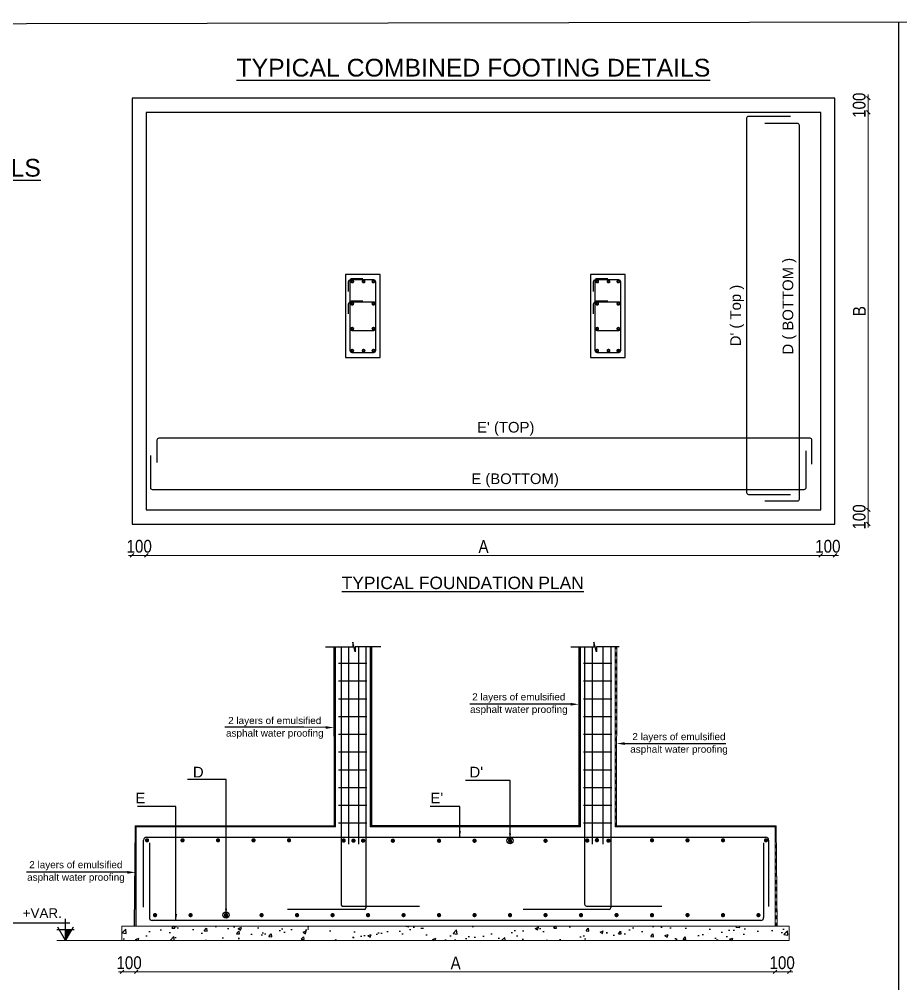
# Model space of a CAD drawing. Header units: metres. Extents: x -55 to 193, y -43 to 92.
# Drawn here: x 105.52 to 130.35, y 37.5 to 64.68 of the extents above; entities that cross this region are included whole.
import ezdxf
from ezdxf import colors
from ezdxf.entities.mleader import LeaderData, LeaderLine
from ezdxf.enums import TextEntityAlignment as Align
from ezdxf.math import Vec2, Vec3

# ---------------------------------------------------------------- set-up
doc = ezdxf.new("R2010")
doc.units = ezdxf.units.M
doc.header["$MEASUREMENT"] = 0
doc.linetypes.add('HIDDEN', pattern=[0.375, 0.25, -0.125])
for name, color, linetype in [('A-LEVELS', 9, 'Continuous'), ('S-BAR', 6, 'Continuous'), ('S-BAR DOT', 6, 'Continuous'), ('S-BLINDING LINE', 1, 'Continuous'), ('S-CONCRETE PLANS', 4, 'Continuous'), ('S-HATCH', 9, 'Continuous'), ('S-Leaders', 137, 'Continuous'), ('S-Steel', 3, 'Continuous'), ('S-SYMPOLS', 6, 'Continuous'), ('S-TEXT MAIN TITLE', 2, 'Continuous'), ('S-TEXT SUB TITLE', 2, 'Continuous'), ('S-WATER PROOF', 8, 'HIDDEN')]:
    doc.layers.add(name, color=color, linetype=linetype)
for name, color, linetype, lineweight in [('S-CONCRETE', 2, 'Continuous', 15), ('S-CONCRETE DETAILS', 2, 'Continuous', 15), ('S-DIMENSIONS', 134, 'Continuous', 13), ('S-TEXT-STEEL', 255, 'Continuous', 15)]:
    doc.layers.add(name, color=color, linetype=linetype, lineweight=lineweight)
doc.styles.add('ARIAL', font='arial.ttf')
doc.styles.add('Site 1-200 (m)', font='arial.ttf', dxfattribs={"width": 0.85, "height": 0.2})
doc.styles.add('Tahoma', font='arial.ttf')
doc.linetypes.add('ZIGZAG', pattern='A,0.0001,-0.2,[131,ltypeshp.shx,S=0.2,R=0,X=-0.2,Y=0],-0.4,[131,ltypeshp.shx,S=0.2,R=180,X=0.2,Y=0],-0.2', length=0.8001)
doc.dimstyles.new('1-25--', dxfattribs={"dimtxt": 0.36, "dimasz": 0.1, "dimexe": 0.144, "dimexo": 0.144, "dimgap": 0.072, "dimtad": 1, "dimlfac": 0.25, "dimzin": 1, "dimdsep": 46, "dimtxsty": 'Site 1-200 (m)', "dimblk": 'OBLIQUE', "dimcen": 90, "dimse1": 1, "dimse2": 1, "dimclrd": 256, "dimclrt": 256, "dimadec": 3, "dimazin": 0, "dimtfac": 1, "dimtix": 1, "dimtmove": 2, "dimatfit": 3, "dimfxl": 0.144, "dimtolj": 1, "dimlwd": -1, "dimarcsym": 0})

# ---------------------------------------------------------------- blocks, each defined once
blk = doc.blocks.new('LEV')
at = {"layer": 'A-LEVELS'}
blk.add_hatch(color=254, dxfattribs=at).paths.add_polyline_path([(0.117, 0.203), (0, 0.203), (0, 0)])
for p, q in [((0, 0), (0, 0.405)), ((0.081, 0.324), (-1.119, 0.324)), ((0, 0.203), (-0.162, 0.203)), ((0, 0), (-0.145, 0.251)), ((0.145, 0.251), (0, 0)), ((0.162, 0.203), (0, 0.203))]:
    blk.add_line(p, q, dxfattribs=at)
blk = doc.blocks.new('ELEVATION LEVEL')
at = {"layer": 'A-LEVELS', "xscale": -1}
blk.add_blockref('LEV', (0, 0), dxfattribs=at)
at = {"layer": 'A-LEVELS', "style": 'ARIAL'}
blk.add_attdef('+651.35', (0.113, 0.425), '', height=0.22, rotation=359.9993, dxfattribs=at)
blk = doc.blocks.new('_OBLIQUE')
at = {"color": 0, "linetype": 'ByBlock'}
blk.add_line((-0.5, -0.5), (0.5, 0.5), dxfattribs=at)
blk = doc.blocks.new('*D50')
at = {"layer": 'S-DIMENSIONS', "transparency": 16777216}
for p, q in [((108.697, 49.569), (108.597, 49.569)), ((108.697, 49.569), (109.097, 49.569)), ((109.097, 49.569), (109.197, 49.569))]:
    blk.add_line(p, q, dxfattribs=at)
at = {"layer": 'S-DIMENSIONS', "transparency": 16777216, "xscale": 0.1, "yscale": 0.1, "zscale": 0.1}
blk.add_blockref('_OBLIQUE', (108.697, 49.569), dxfattribs=at)
at = {"layer": 'S-DIMENSIONS', "transparency": 16777216, "xscale": 0.1, "yscale": 0.1, "zscale": 0.1, "rotation": 180}
blk.add_blockref('_OBLIQUE', (109.097, 49.569), dxfattribs=at)
at = {"layer": 'S-DIMENSIONS', "transparency": 16777216, "insert": (108.897, 49.825), "char_height": 0.36, "attachment_point": 5, "style": 'Site 1-200 (m)'}
blk.add_mtext('\\A1;100', dxfattribs=at)
blk = doc.blocks.new('*D51')
at = {"layer": 'S-DIMENSIONS', "transparency": 16777216}
blk.add_line((109.097, 49.569), (128.097, 49.569), dxfattribs=at)
at = {"layer": 'S-DIMENSIONS', "transparency": 16777216, "xscale": 0.1, "yscale": 0.1, "zscale": 0.1, "rotation": 180}
blk.add_blockref('_OBLIQUE', (109.097, 49.569), dxfattribs=at)
at = {"layer": 'S-DIMENSIONS', "transparency": 16777216, "xscale": 0.1, "yscale": 0.1, "zscale": 0.1}
blk.add_blockref('_OBLIQUE', (128.097, 49.569), dxfattribs=at)
at = {"layer": 'S-DIMENSIONS', "transparency": 16777216, "insert": (118.597, 49.821), "char_height": 0.36, "attachment_point": 5, "style": 'Site 1-200 (m)'}
blk.add_mtext('\\A1;A', dxfattribs=at)
blk = doc.blocks.new('*D52')
at = {"layer": 'S-DIMENSIONS', "transparency": 16777216}
for p, q in [((128.097, 49.569), (127.997, 49.569)), ((128.097, 49.569), (128.497, 49.569)), ((128.497, 49.569), (128.597, 49.569))]:
    blk.add_line(p, q, dxfattribs=at)
at = {"layer": 'S-DIMENSIONS', "transparency": 16777216, "xscale": 0.1, "yscale": 0.1, "zscale": 0.1}
blk.add_blockref('_OBLIQUE', (128.097, 49.569), dxfattribs=at)
at = {"layer": 'S-DIMENSIONS', "transparency": 16777216, "xscale": 0.1, "yscale": 0.1, "zscale": 0.1, "rotation": 180}
blk.add_blockref('_OBLIQUE', (128.497, 49.569), dxfattribs=at)
at = {"layer": 'S-DIMENSIONS', "transparency": 16777216, "insert": (128.297, 49.825), "char_height": 0.36, "attachment_point": 5, "style": 'Site 1-200 (m)'}
blk.add_mtext('\\A1;100', dxfattribs=at)
blk = doc.blocks.new('*D59')
at = {"layer": 'S-DIMENSIONS', "transparency": 16777216}
for p, q in [((129.437, 50.853), (129.437, 50.953)), ((129.437, 50.453), (129.437, 50.853)), ((129.437, 50.453), (129.437, 50.353))]:
    blk.add_line(p, q, dxfattribs=at)
at = {"layer": 'S-DIMENSIONS', "transparency": 16777216, "xscale": 0.1, "yscale": 0.1, "zscale": 0.1}
for p, rotation in [((129.437, 50.853), 270), ((129.437, 50.453), 90)]:
    blk.add_blockref('_OBLIQUE', p, dxfattribs=dict(at, rotation=rotation))
at = {"layer": 'S-DIMENSIONS', "transparency": 16777216, "insert": (129.181, 50.653), "char_height": 0.36, "attachment_point": 5, "rotation": 90, "style": 'Site 1-200 (m)'}
blk.add_mtext('\\A1;100', dxfattribs=at)
blk = doc.blocks.new('*D60')
at = {"layer": 'S-DIMENSIONS', "transparency": 16777216}
blk.add_line((129.437, 50.853), (129.437, 62.053), dxfattribs=at)
at = {"layer": 'S-DIMENSIONS', "transparency": 16777216, "xscale": 0.1, "yscale": 0.1, "zscale": 0.1}
for p, rotation in [((129.437, 62.053), 90), ((129.437, 50.853), 270)]:
    blk.add_blockref('_OBLIQUE', p, dxfattribs=dict(at, rotation=rotation))
at = {"layer": 'S-DIMENSIONS', "transparency": 16777216, "insert": (129.185, 56.453), "char_height": 0.36, "attachment_point": 5, "rotation": 90, "style": 'Site 1-200 (m)'}
blk.add_mtext('\\A1;B', dxfattribs=at)
blk = doc.blocks.new('*D61')
at = {"layer": 'S-DIMENSIONS', "transparency": 16777216}
for p, q in [((129.437, 62.453), (129.437, 62.553)), ((129.437, 62.053), (129.437, 62.453)), ((129.437, 62.053), (129.437, 61.953))]:
    blk.add_line(p, q, dxfattribs=at)
at = {"layer": 'S-DIMENSIONS', "transparency": 16777216, "xscale": 0.1, "yscale": 0.1, "zscale": 0.1}
for p, rotation in [((129.437, 62.453), 270), ((129.437, 62.053), 90)]:
    blk.add_blockref('_OBLIQUE', p, dxfattribs=dict(at, rotation=rotation))
at = {"layer": 'S-DIMENSIONS', "transparency": 16777216, "insert": (129.181, 62.253), "char_height": 0.36, "attachment_point": 5, "rotation": 90, "style": 'Site 1-200 (m)'}
blk.add_mtext('\\A1;100', dxfattribs=at)
blk = doc.blocks.new('*D65')
at = {"layer": 'S-DIMENSIONS', "transparency": 16777216}
for p, q in [((108.412, 37.836), (108.312, 37.836)), ((108.412, 37.836), (108.812, 37.836)), ((108.812, 37.836), (108.912, 37.836))]:
    blk.add_line(p, q, dxfattribs=at)
at = {"layer": 'S-DIMENSIONS', "transparency": 16777216, "xscale": 0.1, "yscale": 0.1, "zscale": 0.1}
blk.add_blockref('_OBLIQUE', (108.412, 37.836), dxfattribs=at)
at = {"layer": 'S-DIMENSIONS', "transparency": 16777216, "xscale": 0.1, "yscale": 0.1, "zscale": 0.1, "rotation": 180}
blk.add_blockref('_OBLIQUE', (108.812, 37.836), dxfattribs=at)
at = {"layer": 'S-DIMENSIONS', "transparency": 16777216, "insert": (108.612, 38.091), "char_height": 0.36, "attachment_point": 5, "style": 'Site 1-200 (m)'}
blk.add_mtext('\\A1;100', dxfattribs=at)
blk = doc.blocks.new('*D66')
at = {"layer": 'S-DIMENSIONS', "transparency": 16777216}
blk.add_line((108.812, 37.836), (126.81, 37.836), dxfattribs=at)
at = {"layer": 'S-DIMENSIONS', "transparency": 16777216, "xscale": 0.1, "yscale": 0.1, "zscale": 0.1, "rotation": 180}
blk.add_blockref('_OBLIQUE', (108.812, 37.836), dxfattribs=at)
at = {"layer": 'S-DIMENSIONS', "transparency": 16777216, "xscale": 0.1, "yscale": 0.1, "zscale": 0.1}
blk.add_blockref('_OBLIQUE', (126.81, 37.836), dxfattribs=at)
at = {"layer": 'S-DIMENSIONS', "transparency": 16777216, "insert": (117.811, 38.088), "char_height": 0.36, "attachment_point": 5, "style": 'Site 1-200 (m)'}
blk.add_mtext('\\A1;A', dxfattribs=at)
blk = doc.blocks.new('*D67')
at = {"layer": 'S-DIMENSIONS', "transparency": 16777216}
for p, q in [((126.81, 37.836), (126.71, 37.836)), ((126.81, 37.836), (127.21, 37.836)), ((127.21, 37.836), (127.31, 37.836))]:
    blk.add_line(p, q, dxfattribs=at)
at = {"layer": 'S-DIMENSIONS', "transparency": 16777216, "xscale": 0.1, "yscale": 0.1, "zscale": 0.1}
blk.add_blockref('_OBLIQUE', (126.81, 37.836), dxfattribs=at)
at = {"layer": 'S-DIMENSIONS', "transparency": 16777216, "xscale": 0.1, "yscale": 0.1, "zscale": 0.1, "rotation": 180}
blk.add_blockref('_OBLIQUE', (127.21, 37.836), dxfattribs=at)
at = {"layer": 'S-DIMENSIONS', "transparency": 16777216, "insert": (127.01, 38.091), "char_height": 0.36, "attachment_point": 5, "style": 'Site 1-200 (m)'}
blk.add_mtext('\\A1;100', dxfattribs=at)

msp = doc.modelspace()

# ---------------------------------------------------------------- hatches: boundary and pattern name
at = {"layer": 'S-HATCH'}
h = msp.add_hatch(dxfattribs=at)
h.set_pattern_fill('AR-CONC', color=256, scale=0.005, style=0)
h.set_pattern_definition([(50, (11.6312, -696.71375), (0.91092334, -0.0796954), [0.09525, -1.04775]), (355, (11.6312, -696.71375), (-0.1762141, 0.9552832), [0.0762, -0.8382]), (100.451, (11.7071, -696.7204), (0.7347125, 0.8755834), [0.08095, -0.89045]), (46.1842, (11.6312, -696.4597), (1.3553952, -0.2102116), [0.142875, -1.571625]), (96.6356, (11.7442, -696.4773), (1.1870212, 1.2371278), [0.121425, -1.335675]), (351.184, (11.6312, -696.4597), (1.187023, 1.2371256), [0.1143, -1.2573]), (21, (11.7582, -696.52325), (0.7580744, -0.5113276), [0.09525, -1.04775]), (326, (11.7582, -696.52325), (0.3090101, 0.9209398), [0.0762, -0.8382]), (71.4514, (11.8214, -696.5659), (1.0670825, 0.4096143), [0.08095, -0.89045]), (37.5, (11.63123, -696.71375), (0.01544302, 0.4227752), [0, -0.82804, 0, -0.8509, 0, -0.841375]), (7.5, (11.63123, -696.71375), (0.3340983, 0.50090287), [0, -0.48514, 0, -0.80899, 0, -0.320675]), (327.5, (11.34802, -696.71375), (0.67795298, -0.02864372), [0, -0.3175, 0, -0.9906, 0, -1.31445]), (317.5, (11.221, -696.71375), (0.7406459, 0.12713246), [0, -0.41275, 0, -0.65786, 0, -0.93345])])
h.paths.add_polyline_path([(127.21, 39.119), (108.412, 39.119), (108.412, 38.719), (127.21, 38.719)])

# ---------------------------------------------------------------- linework, layer by layer
at = {"layer": 'S-BAR', "linetype": 'Continuous'}
msp.add_arc((126.549, 41.548), 0.08, 0, 90, dxfattribs=at)
at = {"layer": 'S-BAR DOT', "const_width": 0.06}
for points in [[(114.876, 57.287, 1), (114.924, 57.287, 1)], [(115.243, 57.287, -1), (115.195, 57.287, -1)], [(115.519, 57.287, -1), (115.471, 57.287, -1)], [(121.776, 57.287, 1), (121.824, 57.287, 1)], [(122.143, 57.287, -1), (122.095, 57.287, -1)], [(122.419, 57.287, -1), (122.371, 57.287, -1)], [(114.876, 56.659, 1), (114.924, 56.659, 1)], [(115.519, 56.659, -1), (115.471, 56.659, -1)], [(121.776, 56.659, 1), (121.824, 56.659, 1)], [(122.419, 56.659, -1), (122.371, 56.659, -1)], [(114.876, 55.957, -1), (114.924, 55.957, -1)], [(115.519, 55.957, 1), (115.471, 55.957, 1)], [(121.776, 55.957, -1), (121.824, 55.957, -1)], [(122.419, 55.957, 1), (122.371, 55.957, 1)], [(114.876, 55.338, -1), (114.924, 55.338, -1)], [(115.243, 55.338, 1), (115.195, 55.338, 1)], [(115.519, 55.338, 1), (115.471, 55.338, 1)], [(121.776, 55.338, -1), (121.824, 55.338, -1)], [(122.143, 55.338, 1), (122.095, 55.338, 1)], [(122.419, 55.338, 1), (122.371, 55.338, 1)], [(109.088, 41.542, 1), (109.148, 41.542, 1)], [(110.088, 41.542, 1), (110.148, 41.542, 1)], [(111.088, 41.542, 1), (111.148, 41.542, 1)], [(112.088, 41.542, 1), (112.148, 41.542, 1)], [(113.088, 41.542, 1), (113.148, 41.542, 1)], [(114.627, 41.535, 1), (114.687, 41.535, 1)], [(114.903, 41.532, 1), (114.963, 41.532, 1)], [(115.175, 41.532, 1), (115.235, 41.532, 1)], [(116.014, 41.53, -1), (116.074, 41.53, -1)], [(117.314, 41.53, -1), (117.374, 41.53, -1)], [(118.314, 41.53, -1), (118.374, 41.53, -1)], [(119.314, 41.53, -1), (119.374, 41.53, -1)], [(120.314, 41.53, -1), (120.374, 41.53, -1)], [(121.49, 41.535, 1), (121.55, 41.535, 1)], [(121.762, 41.545, 1), (121.822, 41.545, 1)], [(122.085, 41.532, 1), (122.145, 41.532, 1)], [(123.314, 41.542, -1), (123.374, 41.542, -1)], [(124.314, 41.542, -1), (124.374, 41.542, -1)], [(125.314, 41.542, -1), (125.374, 41.542, -1)], [(126.584, 41.542, -1), (126.524, 41.542, -1)], [(109.314, 39.434, 1), (109.374, 39.434, 1)], [(110.314, 39.434, 1), (110.374, 39.434, 1)], [(111.314, 39.434, 1), (111.374, 39.434, 1)], [(112.314, 39.434, 1), (112.374, 39.434, 1)], [(113.314, 39.434, 1), (113.374, 39.434, 1)], [(114.314, 39.434, 1), (114.374, 39.434, 1)], [(115.314, 39.434, 1), (115.374, 39.434, 1)], [(116.314, 39.434, 1), (116.374, 39.434, 1)], [(117.314, 39.434, 1), (117.374, 39.434, 1)], [(118.314, 39.434, 1), (118.374, 39.434, 1)], [(119.314, 39.434, 1), (119.374, 39.434, 1)], [(120.314, 39.434, 1), (120.374, 39.434, 1)], [(121.314, 39.434, 1), (121.374, 39.434, 1)], [(122.314, 39.434, 1), (122.374, 39.434, 1)], [(123.314, 39.434, 1), (123.374, 39.434, 1)], [(124.314, 39.434, 1), (124.374, 39.434, 1)], [(125.314, 39.434, 1), (125.374, 39.434, 1)], [(126.312, 39.434, 1), (126.372, 39.434, 1)]]:
    msp.add_lwpolyline(points, format="xyb", close=True, dxfattribs=at)
at = {"layer": 'S-BLINDING LINE', "ltscale": 0.05}
msp.add_lwpolyline([(108.697, 50.453), (128.497, 50.453), (128.497, 62.453), (108.697, 62.453)], close=True, dxfattribs=at)
at = {"layer": 'S-CONCRETE'}
msp.add_line((108.412, 38.719), (106.579, 38.719), dxfattribs=at)
for points in [[(108.752, 39.119), (108.78, 41.954), (114.385, 41.954), (114.381, 46.988)], [(115.446, 46.99), (115.446, 41.959), (121.285, 41.959), (121.285, 46.988)], [(126.871, 39.119), (126.843, 41.954), (122.346, 41.954), (122.35, 46.99)]]:
    msp.add_lwpolyline(points, dxfattribs=at)
at = {"layer": 'S-CONCRETE DETAILS', "ltscale": 0.05}
for p, q in [((114.425, 46.988), (114.425, 41.919)), ((115.406, 46.99), (115.406, 41.919)), ((121.325, 46.988), (121.325, 41.919)), ((122.306, 46.99), (122.306, 41.919)), ((114.425, 41.919), (108.812, 41.919)), ((108.812, 41.919), (108.812, 39.119)), ((121.325, 41.919), (115.406, 41.919)), ((126.81, 41.919), (122.306, 41.919)), ((126.81, 41.919), (126.81, 39.119)), ((108.412, 39.119), (108.412, 38.719)), ((108.412, 39.119), (127.21, 39.119)), ((127.21, 39.119), (127.21, 38.719)), ((127.21, 38.719), (108.412, 38.719))]:
    msp.add_line(p, q, dxfattribs=at)
at = {"layer": 'S-CONCRETE PLANS'}
msp.add_line((130.289, 64.6, 26.423), (130.289, 11.425, 26.423), dxfattribs=at)
at = {"layer": 'S-CONCRETE PLANS', "elevation": 26.423}
msp.add_lwpolyline([(90.431, 64.525), (171.925, 64.675), (171.925, 11.425), (90.281, 11.425)], close=True, dxfattribs=at)
at = {"layer": 'S-CONCRETE PLANS', "ltscale": 0.05}
for points in [[(109.097, 50.853), (128.097, 50.853), (128.097, 62.053), (109.097, 62.053)], [(114.707, 55.145), (115.688, 55.145), (115.688, 57.48), (114.707, 57.48)], [(121.607, 55.145), (122.588, 55.145), (122.588, 57.48), (121.607, 57.48)]]:
    msp.add_lwpolyline(points, close=True, dxfattribs=at)
at = {"layer": 'S-HATCH', "linetype": 'ZIGZAG', "ltscale": 0.1}
for points in [[(108.772, 39.119), (108.799, 41.934), (114.405, 41.934), (114.401, 46.988)], [(115.426, 46.99), (115.426, 41.939), (121.305, 41.939), (121.305, 46.988)]]:
    msp.add_lwpolyline(points, dxfattribs=at)
at = {"layer": 'S-Leaders', "ltscale": 0.05}
for p, q in [((119.334, 43.225), (118.262, 43.225)), ((109.933, 39.285), (109.933, 42.495)), ((117.93, 41.628), (117.93, 42.495))]:
    msp.add_line(p, q, dxfattribs=at)
for centre in [(119.344, 41.53), (111.344, 39.434)]:
    msp.add_circle(centre, 0.0863, dxfattribs=at)
at = {"layer": 'S-Steel'}
for p, q in [((114.585, 46.988), (114.585, 39.73)), ((114.796, 46.99), (114.796, 41.432)), ((115.078, 46.99), (115.078, 41.432)), ((115.286, 46.99), (115.286, 39.635)), ((121.445, 46.988), (121.445, 39.74)), ((121.655, 46.99), (121.655, 41.432)), ((121.954, 46.99), (121.954, 41.432)), ((122.186, 46.99), (122.186, 39.645)), ((114.51, 46.532), (115.31, 46.532)), ((121.41, 46.532), (122.21, 46.532)), ((114.51, 46.032), (115.31, 46.032)), ((121.41, 46.032), (122.21, 46.032)), ((114.51, 45.532), (115.31, 45.532)), ((121.41, 45.532), (122.21, 45.532)), ((114.51, 45.032), (115.31, 45.032)), ((121.41, 45.032), (122.21, 45.032)), ((114.51, 44.532), (115.31, 44.532)), ((121.41, 44.532), (122.21, 44.532)), ((114.51, 44.032), (115.31, 44.032)), ((121.41, 44.032), (122.21, 44.032)), ((114.51, 43.532), (115.31, 43.532)), ((121.41, 43.532), (122.21, 43.532)), ((114.51, 43.032), (115.31, 43.032)), ((121.41, 43.032), (122.21, 43.032)), ((114.51, 42.532), (115.31, 42.532)), ((121.41, 42.532), (122.21, 42.532)), ((114.51, 42.032), (115.31, 42.032)), ((121.41, 42.032), (122.21, 42.032)), ((109.102, 41.628), (126.549, 41.628)), ((109.022, 39.654), (109.022, 41.548)), ((109.185, 41.471), (109.185, 39.365)), ((126.487, 41.471), (126.487, 39.365)), ((126.629, 41.548), (126.629, 39.68)), ((114.625, 39.69), (116.792, 39.69)), ((121.495, 39.69), (123.619, 39.69)), ((115.246, 39.595), (113.073, 39.595)), ((122.136, 39.595), (119.713, 39.595)), ((126.407, 39.285), (109.265, 39.285))]:
    msp.add_line(p, q, dxfattribs=at)
for points in [[(127.247, 61.941), (126.06, 61.941, 0.414214), (126.01, 61.891), (126.01, 51.339, 0.414214), (126.06, 51.289), (127.247, 51.289)], [(126.522, 61.749), (127.435, 61.749, -0.414214), (127.485, 61.699), (127.485, 51.147, -0.414214), (127.435, 51.097), (126.522, 51.097)], [(114.797, 57.008), (114.797, 57.287, -0.414214), (114.854, 57.343), (115.495, 57.343, -0.414214), (115.552, 57.287), (115.552, 55.338, -0.414214), (115.495, 55.281), (114.9, 55.281, -0.414214), (114.843, 55.338), (114.843, 57.318, -0.414214), (114.9, 57.375), (115.196, 57.375)], [(121.697, 57.008), (121.697, 57.287, -0.414214), (121.754, 57.343), (122.395, 57.343, -0.414214), (122.452, 57.287), (122.452, 55.338, -0.414214), (122.395, 55.281), (121.8, 55.281, -0.414214), (121.743, 55.338), (121.743, 57.318, -0.414214), (121.8, 57.375), (122.096, 57.375)], [(114.797, 56.38), (114.797, 56.659, -0.414214), (114.854, 56.715), (115.495, 56.715, -0.414214), (115.552, 56.659), (115.552, 55.957, -0.414214), (115.495, 55.9), (114.9, 55.9, -0.414214), (114.843, 55.957), (114.843, 56.69, -0.414214), (114.9, 56.747), (115.196, 56.747)], [(121.697, 56.38), (121.697, 56.659, -0.414214), (121.754, 56.715), (122.395, 56.715, -0.414214), (122.452, 56.659), (122.452, 55.957, -0.414214), (122.395, 55.9), (121.8, 55.9, -0.414214), (121.743, 55.957), (121.743, 56.69, -0.414214), (121.8, 56.747), (122.096, 56.747)], [(127.849, 52.14), (127.849, 52.82, 0.414214), (127.799, 52.87), (109.447, 52.87, 0.414214), (109.397, 52.82), (109.397, 52.192)], [(127.675, 52.512), (127.675, 51.469, -0.414214), (127.625, 51.419), (109.273, 51.419, -0.414214), (109.223, 51.469), (109.223, 52.382)]]:
    msp.add_lwpolyline(points, format="xyb", dxfattribs=at)
for centre, radius, start, end in [((109.102, 41.548), 0.08, 90, 180), ((109.102, 41.548), 0.08, 90, 180), ((126.549, 41.548), 0.08, 0, 90), ((114.625, 39.73), 0.04, 180, 270), ((121.495, 39.74), 0.05, 180, 270), ((115.246, 39.635), 0.04, 270, 0), ((122.136, 39.645), 0.05, 270, 0), ((109.265, 39.365), 0.08, 180, 270), ((126.407, 39.365), 0.08, 270, 0)]:
    msp.add_arc(centre, radius, start, end, dxfattribs=at)
at = {"layer": 'S-SYMPOLS'}
for points in [[(115.705, 46.99), (114.982, 46.99), (114.982, 46.857), (114.911, 47.126), (114.911, 46.988), (114.148, 46.988)], [(122.422, 46.99), (121.776, 46.99), (121.776, 46.857), (121.706, 47.126), (121.706, 46.988), (121.061, 46.988)]]:
    msp.add_lwpolyline(points, dxfattribs=at)
at = {"layer": 'S-WATER PROOF', "ltscale": 0.3}
msp.add_lwpolyline([(126.851, 39.119), (126.823, 41.934), (122.326, 41.934), (122.33, 46.99)], dxfattribs=at)

# ---------------------------------------------------------------- block references
at = {"layer": 'A-LEVELS'}
ref = msp.add_blockref('ELEVATION LEVEL', (106.818, 38.719), dxfattribs=dict(at, xscale=-1.5, yscale=1.5, zscale=1.5))
ref.add_attrib('+651.35', '+VAR.', (105.616, 39.356), dxfattribs={"height": 0.27, "rotation": 0.0007, "style": 'ARIAL'})

# ---------------------------------------------------------------- texts
at = {"layer": 'S-TEXT MAIN TITLE', "style": 'Tahoma'}
for s, p in [('%%UTYPICAL COMBINED FOOTING DETAILS', (118.312, 63.062)), ('%%UTYPICAL SINGLE FOOTING DETAILS', (100.053, 60.242))]:
    msp.add_text(s, height=0.5, dxfattribs=at).set_placement(p, align=Align.CENTER)
at = {"layer": 'S-TEXT SUB TITLE', "style": 'Tahoma'}
msp.add_text('%%UTYPICAL FOUNDATION PLAN', height=0.35, dxfattribs=at).set_placement((114.602, 48.621))
at = {"layer": 'S-TEXT-STEEL', "style": 'Tahoma'}
for s, p in [('D ( BOTTOM )', (127.322, 56.591)), ("D' ( Top )", (125.848, 56.328))]:
    msp.add_text(s, height=0.3, rotation=90, dxfattribs=at).set_placement(p, align=Align.CENTER)
for s, p in [("E' (TOP)", (119.223, 53.031)), ('E (BOTTOM)', (119.486, 51.58))]:
    msp.add_text(s, height=0.3, dxfattribs=at).set_placement(p, align=Align.CENTER)
for s, height, p in [('2 layers of emulsified   ', 0.2, (118.278, 45.484)), ('asphalt water proofing', 0.2, (118.218, 45.131)), ('2 layers of emulsified   ', 0.2, (111.403, 44.818)), ('asphalt water proofing', 0.2, (111.343, 44.464)), ('2 layers of emulsified   ', 0.2, (122.79, 44.364)), ('asphalt water proofing', 0.2, (122.73, 44.01)), ('D', 0.3, (110.41, 43.314)), ("D'", 0.3, (118.202, 43.314)), ('E', 0.3, (108.791, 42.584)), ("E'", 0.3, (117.102, 42.584)), ('2 layers of emulsified   ', 0.2, (105.8, 40.756)), ('asphalt water proofing', 0.2, (105.74, 40.402))]:
    msp.add_text(s, height=height, dxfattribs=at).set_placement(p)

# ---------------------------------------------------------------- dimensions: what is measured, and where the dimension line sits
at = {"layer": 'S-DIMENSIONS'}
for base, p1, p2, text, picture, middle in [((129.437, 62.453), (128.097, 62.053), (128.176, 62.453), '100', '*D61', (129.181, 62.253)), ((129.437, 62.053), (128.097, 50.853), (128.097, 62.053), 'B', '*D60', (129.185, 56.453)), ((129.437, 50.853), (128.497, 50.453), (128.097, 50.853), '100', '*D59', (129.181, 50.653))]:
    dim = msp.add_linear_dim(base=base, p1=p1, p2=p2, angle=90, text=text, dimstyle='1-25--', dxfattribs=at)
    dim.commit()
    dim.dimension.update_dxf_attribs({"geometry": picture, "text_midpoint": middle})
for base, p1, p2, text, picture, middle in [((109.097, 49.569), (108.697, 50.958), (109.097, 50.853), '100', '*D50', (108.897, 49.825)), ((128.097, 49.569), (109.097, 50.853), (128.097, 50.853), 'A', '*D51', (118.597, 49.821)), ((128.497, 49.569), (128.097, 50.853), (128.497, 50.453), '100', '*D52', (128.297, 49.825)), ((108.812, 37.836), (108.412, 39.119), (108.812, 39.119), '100', '*D65', (108.612, 38.091)), ((126.81, 37.836), (108.812, 39.119), (126.81, 39.119), 'A', '*D66', (117.811, 38.088)), ((127.21, 37.836), (126.81, 39.119), (127.21, 38.719), '100', '*D67', (127.01, 38.091))]:
    dim = msp.add_linear_dim(base=base, p1=p1, p2=p2, text=text, dimstyle='1-25--', dxfattribs=at)
    dim.commit()
    dim.dimension.update_dxf_attribs({"geometry": picture, "text_midpoint": middle})

# ---------------------------------------------------------------- leaders
at = {"layer": 'S-Leaders', "ltscale": 0.05}
ml = msp.add_multileader_mtext('Standard', dxfattribs=at)
ml.set_content('{\\fISOCPEUR|b0|i0|c0|p34; }', color=256, style='Tahoma')
ml.set_leader_properties(color=256)
ml.build(insert=Vec2(0, 0))
ml.multileader.update_dxf_attribs({"text_left_attachment_type": 6, "text_right_attachment_type": 6, "dogleg_length": 5, "arrow_head_size": 0.23})
ctx = ml.context
ctx.base_point, ctx.char_height, ctx.arrow_head_size, ctx.landing_gap_size, ctx.plane_origin = Vec3(118.131, 45.38), 0.2, 0.23, 0.02, Vec3(121.495, 45.374)
ctx.left_attachment, ctx.right_attachment, ctx.attachment_type = 6, 6, 1
notes = []
notes.append((ctx, [(0, (1, 1, 0), (120.438, 45.38), (-1, 0), 2.147, [(0, [(121.285, 45.374)], 0, [])])]))
ctx.mtext.insert, ctx.mtext.flow_direction = Vec3(118.151, 45.58), 5
ml = msp.add_multileader_mtext('Standard', dxfattribs=at)
ml.set_content('{\\fISOCPEUR|b0|i0|c0|p34; }', color=256, style='Tahoma')
ml.set_leader_properties(color=256)
ml.build(insert=Vec2(0, 0))
ml.multileader.update_dxf_attribs({"text_left_attachment_type": 6, "text_right_attachment_type": 6, "dogleg_length": 5, "arrow_head_size": 0.23})
ctx = ml.context
ctx.base_point, ctx.char_height, ctx.arrow_head_size, ctx.landing_gap_size, ctx.plane_origin = Vec3(111.229, 44.726), 0.2, 0.23, 0.02, Vec3(114.593, 44.719)
ctx.left_attachment, ctx.right_attachment, ctx.attachment_type = 6, 6, 1
notes.append((ctx, [(0, (1, 1, 0), (113.536, 44.726), (-1, 0), 2.147, [(0, [(114.383, 44.719)], 0, [])])]))
ctx.mtext.insert, ctx.mtext.flow_direction = Vec3(111.249, 44.926), 5
ml = msp.add_multileader_mtext('Standard', dxfattribs=at)
ml.set_content('{\\fISOCPEUR|b0|i0|c0|p34; }', color=256, style='Tahoma')
ml.set_leader_properties(color=256)
ml.build(insert=Vec2(0, 0))
ml.multileader.update_dxf_attribs({"text_left_attachment_type": 6, "text_right_attachment_type": 6, "dogleg_length": 5, "arrow_head_size": 0.23})
ctx = ml.context
ctx.base_point, ctx.char_height, ctx.arrow_head_size, ctx.landing_gap_size, ctx.plane_origin = Vec3(125.342, 44.274), 0.2, 0.23, 0.02, Vec3(122.138, 44.267)
ctx.left_attachment, ctx.right_attachment, ctx.attachment_type = 6, 6, 1
notes.append((ctx, [(0, (1, 1, 0), (123.195, 44.274), (1, 0), 2.147, [(0, [(122.348, 44.267)], 0, [])])]))
ctx.mtext.insert, ctx.mtext.flow_direction = Vec3(125.362, 44.474), 5
ml = msp.add_multileader_mtext('Standard', dxfattribs=at)
ml.set_content('', color=256, style='ARIAL')
ml.set_leader_properties()
ml.build(insert=Vec2(0, 0))
ml.multileader.update_dxf_attribs({"text_right_attachment_type": 6, "dogleg_length": 0.36, "arrow_head_size": 0.18})
ctx = ml.context
ctx.base_point, ctx.char_height, ctx.arrow_head_size, ctx.landing_gap_size, ctx.plane_origin = Vec3(110.167, 43.341), 0.18, 0.18, 0.09, Vec3(111.344, 39.434)
ctx.right_attachment, ctx.text_align_type = 6, 2
notes.append((ctx, [(0, (1, 1, 0), (110.507, 43.251), (-1, 0), 0.16, [(0, [(111.344, 39.434), (111.344, 43.251)], 0, [])])]))
ctx.mtext.insert, ctx.mtext.alignment, ctx.mtext.flow_direction = Vec3(110.257, 43.431), 3, 5
ml = msp.add_multileader_mtext('Standard', dxfattribs=at)
ml.set_content('', color=256, style='ARIAL')
ml.set_leader_properties()
ml.build(insert=Vec2(0, 0))
ml.multileader.update_dxf_attribs({"text_right_attachment_type": 6, "dogleg_length": 0.36, "arrow_head_size": 0.18})
ctx = ml.context
ctx.base_point, ctx.char_height, ctx.arrow_head_size, ctx.landing_gap_size, ctx.plane_origin = Vec3(118.002, 43.315), 0.18, 0.18, 0.09, Vec3(119.344, 41.56)
ctx.right_attachment, ctx.text_align_type = 6, 2
notes.append((ctx, [(0, (1, 1, 0), (118.342, 43.225), (-1, 0), 0.16, [(0, [(119.344, 41.56), (119.344, 43.225)], 0, [])])]))
ctx.mtext.insert, ctx.mtext.alignment, ctx.mtext.flow_direction = Vec3(118.092, 43.405), 3, 5
ml = msp.add_multileader_mtext('Standard', dxfattribs=at)
ml.set_content('', color=256, style='ARIAL')
ml.set_leader_properties()
ml.build(insert=Vec2(0, 0))
ml.multileader.update_dxf_attribs({"text_right_attachment_type": 6, "dogleg_length": 0.36, "arrow_head_size": 0.18})
ctx = ml.context
ctx.base_point, ctx.char_height, ctx.arrow_head_size, ctx.landing_gap_size, ctx.plane_origin = Vec3(108.76, 42.585), 0.18, 0.18, 0.09, Vec3(109.933, 39.285)
ctx.right_attachment, ctx.text_align_type = 6, 2
notes.append((ctx, [(0, (1, 1, 0), (109.1, 42.495), (-1, 0), 0.16, [(0, [(109.933, 39.285), (109.933, 42.495)], 0, [])])]))
ctx.mtext.insert, ctx.mtext.alignment, ctx.mtext.flow_direction = Vec3(108.85, 42.675), 3, 5
ml = msp.add_multileader_mtext('Standard', dxfattribs=at)
ml.set_content('', color=256, style='ARIAL')
ml.set_leader_properties()
ml.build(insert=Vec2(0, 0))
ml.multileader.update_dxf_attribs({"text_right_attachment_type": 6, "dogleg_length": 0.36, "arrow_head_size": 0.18})
ctx = ml.context
ctx.base_point, ctx.char_height, ctx.arrow_head_size, ctx.landing_gap_size, ctx.plane_origin = Vec3(117.005, 42.585), 0.18, 0.18, 0.09, Vec3(117.93, 41.628)
ctx.right_attachment, ctx.text_align_type = 6, 2
notes.append((ctx, [(0, (1, 1, 0), (117.345, 42.495), (-1, 0), 0.16, [(0, [(117.93, 41.628), (117.93, 42.495)], 0, [])])]))
ctx.mtext.insert, ctx.mtext.alignment, ctx.mtext.flow_direction = Vec3(117.095, 42.675), 3, 5
ml = msp.add_multileader_mtext('Standard', dxfattribs=at)
ml.set_content('{\\fISOCPEUR|b0|i0|c0|p34; }', color=256, style='Tahoma')
ml.set_leader_properties(color=256)
ml.build(insert=Vec2(0, 0))
ml.multileader.update_dxf_attribs({"text_left_attachment_type": 6, "text_right_attachment_type": 6, "dogleg_length": 5, "arrow_head_size": 0.23})
ctx = ml.context
ctx.base_point, ctx.char_height, ctx.arrow_head_size, ctx.landing_gap_size, ctx.plane_origin = Vec3(105.642, 40.645), 0.2, 0.23, 0.02, Vec3(109.006, 40.638)
ctx.left_attachment, ctx.right_attachment, ctx.attachment_type = 6, 6, 1
notes.append((ctx, [(0, (1, 1, 0), (107.949, 40.645), (-1, 0), 2.147, [(0, [(108.796, 40.638)], 0, [])])]))
ctx.mtext.insert, ctx.mtext.flow_direction = Vec3(105.662, 40.845), 5
for ctx, leaders in notes:
    for number, flags, end, landing, length, lines in leaders:
        leader = LeaderData()
        leader.index, (leader.has_last_leader_line, leader.has_dogleg_vector, leader.attachment_direction) = number, flags
        leader.last_leader_point, leader.dogleg_vector, leader.dogleg_length = Vec3(end), Vec3(landing), length
        for number, points, colour, breaks in lines:
            line = LeaderLine()
            line.index, line.vertices, line.color, line.breaks = number, Vec3.list(points), colors.encode_raw_color(colour), breaks
            leader.lines.append(line)
        ctx.leaders.append(leader)

doc.saveas('drawing.dxf')
